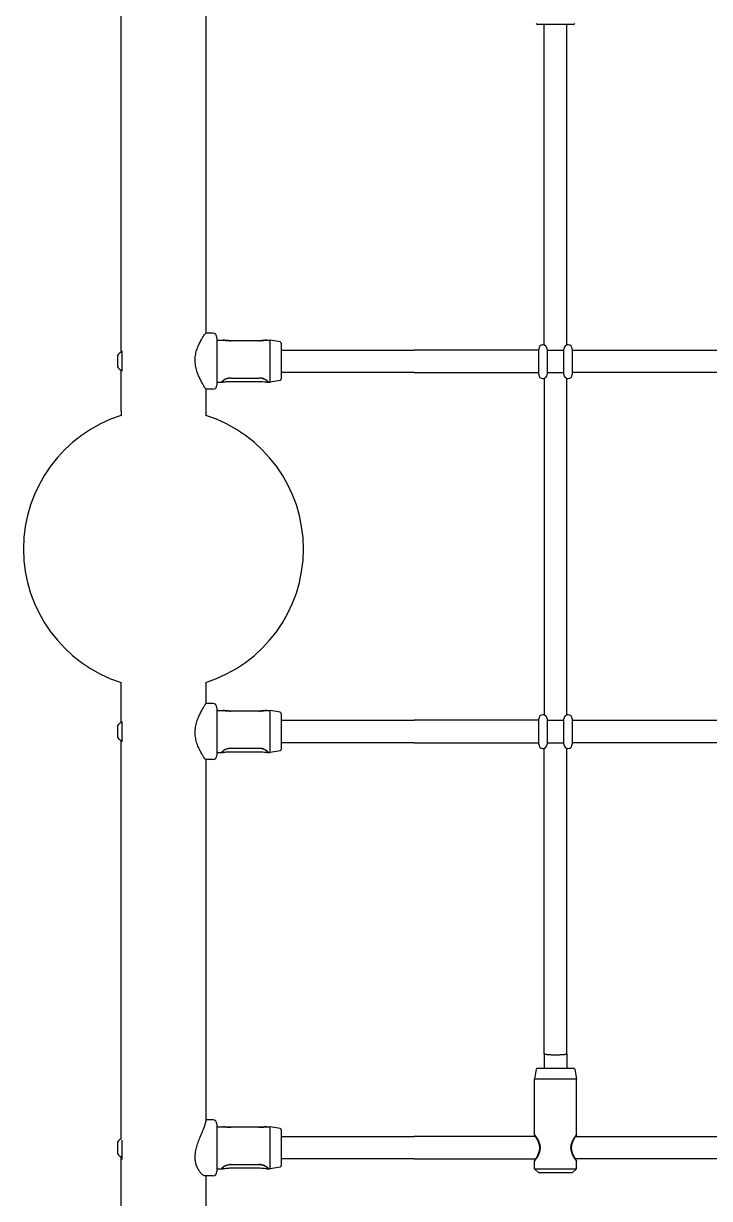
# Model space of a CAD drawing. Header units: millimetres. Extents: x -7616 to 421613, y 91067 to 341353.
# Drawn here: x 194403 to 194893, y 181305 to 182144 of the extents above; entities that cross this region are included whole.
import ezdxf

# ---------------------------------------------------------------- set-up
doc = ezdxf.new("R2010")
doc.units = ezdxf.units.MM
doc.header["$LTSCALE"] = 500
doc.header["$MEASUREMENT"] = 0
doc.linetypes.add('H0', pattern=[0.3, 0.2, -0.1])
doc.layers.add('e-plan', color=9, linetype='CONTINUOUS')

# ---------------------------------------------------------------- blocks, each defined once
blk = doc.blocks.new('A$C633402C3')
at = {"layer": 'e-plan'}
for p, q in [((121181.72, 90476.61), (121181.72, 90761.37)), ((121242.02, 90748.47), (121242.02, 90490.22)), ((121504.65, 90710.54), (121479.12, 90710.54)), ((121483.88, 90700.05), (121483.88, 90710.54)), ((121499.88, 90700.05), (121499.88, 90710.54)), ((121483.88, 90481.68), (121483.88, 90700.05)), ((121499.88, 90481.68), (121499.88, 90700.05)), ((121247.03, 90490.22), (121242.01, 90490.22)), ((121250.03, 90487.22), (121250.03, 90453.26)), ((121250.03, 90485.25), (121254.47, 90485.25)), ((121260.03, 90484.86), (121260.03, 90484.87)), ((121280.03, 90484.87), (121260.03, 90484.87)), ((121280.03, 90484.86), (121280.03, 90484.87)), ((121285.6, 90485.25), (121288.03, 90485.25)), ((121288.03, 90473.42), (121288.03, 90485.25)), ((121295.12, 90484), (121288.03, 90485.25)), ((121295.94, 90483.02), (121295.94, 90472.95)), ((121479.88, 90460.85), (121479.88, 90478.85)), ((121483.88, 90481.85), (121482.88, 90481.85)), ((121485.88, 90478.85), (121485.88, 90460.85)), ((121497.88, 90460.85), (121497.88, 90478.85)), ((121500.88, 90481.85), (121499.88, 90481.85)), ((121503.88, 90478.85), (121503.88, 90460.85)), ((121179.03, 90474.22), (121179.03, 90469.83)), ((121182.03, 90477.69), (121182.03, 90469.39)), ((121288.03, 90455.25), (121288.03, 90473.42)), ((121295.94, 90478.25), (121390.87, 90478.25)), ((121295.94, 90472.95), (121295.94, 90457.48)), ((121479.88, 90478.25), (121390.87, 90478.25)), ((121485.88, 90478.25), (121497.88, 90478.25)), ((121179.03, 90469.83), (121179.03, 90466.22)), ((121181.72, 90434.93), (121181.72, 90463.83)), ((121182.03, 90469.39), (121182.03, 90463.05)), ((121390.87, 90462.25), (121295.94, 90462.25)), ((121390.87, 90462.25), (121479.88, 90462.25)), ((121485.88, 90462.25), (121497.88, 90462.25)), ((121250.03, 90455.25), (121254.45, 90455.25)), ((121250.03, 90453.26), (121250.03, 90453.22)), ((121260.03, 90458.26), (121260.03, 90458.36)), ((121260.03, 90458.26), (121280.03, 90458.26)), ((121260.03, 90455.63), (121260.03, 90455.96)), ((121280.03, 90455.63), (121260.03, 90455.63)), ((121280.03, 90458.26), (121280.03, 90458.36)), ((121280.03, 90455.63), (121280.03, 90455.96)), ((121285.6, 90455.25), (121288.03, 90455.25)), ((121295.12, 90456.5), (121288.03, 90455.25)), ((121482.88, 90457.85), (121483.88, 90457.85)), ((121483.88, 90458.02), (121483.88, 90217.68)), ((121499.88, 90217.68), (121499.88, 90458.02)), ((121499.88, 90457.85), (121500.88, 90457.85)), ((121247.03, 90450.22), (121242.02, 90450.22)), ((121242.02, 90450.22), (121242.02, 90434.93)), ((121181.72, 90434.93), (121181.72, 90431.54)), ((121242.02, 90434.93), (121242.02, 90431.52)), ((121181.72, 90212.24), (121181.72, 90240.83)), ((121242.02, 90240.85), (121242.02, 90225.84)), ((121247.03, 90225.85), (121242.02, 90225.85)), ((121250.03, 90222.85), (121250.03, 90188.85)), ((121250.03, 90220.85), (121254.47, 90220.85)), ((121260.03, 90220.46), (121260.03, 90220.47)), ((121280.03, 90220.47), (121260.03, 90220.47)), ((121280.03, 90220.46), (121280.03, 90220.47)), ((121285.6, 90220.85), (121288.03, 90220.85)), ((121288.03, 90209.02), (121288.03, 90220.85)), ((121295.12, 90219.6), (121288.03, 90220.85)), ((121295.94, 90218.62), (121295.94, 90208.55)), ((121182.03, 90213.02), (121182.03, 90198.38)), ((121295.94, 90213.85), (121390.87, 90213.85)), ((121479.88, 90213.85), (121390.87, 90213.85)), ((121479.88, 90196.85), (121479.88, 90214.85)), ((121483.88, 90217.85), (121482.88, 90217.85)), ((121485.88, 90214.85), (121485.88, 90196.85)), ((121485.88, 90213.85), (121497.88, 90213.85)), ((121497.88, 90196.85), (121497.88, 90214.85)), ((121500.88, 90217.85), (121499.88, 90217.85)), ((121503.88, 90214.85), (121503.88, 90196.85)), ((121179.03, 90209.85), (121179.03, 90209.81)), ((121179.03, 90209.81), (121179.03, 90201.85)), ((121288.03, 90190.85), (121288.03, 90209.02)), ((121295.94, 90208.55), (121295.94, 90193.08)), ((121181.72, 89914.69), (121181.72, 90199.46)), ((121260.03, 90193.86), (121260.03, 90193.96)), ((121260.03, 90193.86), (121280.03, 90193.86)), ((121280.03, 90193.86), (121280.03, 90193.96)), ((121390.87, 90197.85), (121295.94, 90197.85)), ((121390.87, 90197.85), (121479.88, 90197.85)), ((121482.88, 90193.85), (121483.88, 90193.85)), ((121483.88, 89975.65), (121483.88, 90194.02)), ((121485.88, 90197.85), (121497.88, 90197.85)), ((121499.88, 89975.65), (121499.88, 90194.02)), ((121499.88, 90193.85), (121500.88, 90193.85)), ((121247.03, 90185.85), (121242.01, 90185.85)), ((121242.02, 90185.85), (121242.02, 89927.6)), ((121250.03, 90190.85), (121254.45, 90190.85)), ((121260.03, 90191.23), (121260.03, 90191.56)), ((121280.03, 90191.23), (121260.03, 90191.23)), ((121280.03, 90191.23), (121280.03, 90191.56)), ((121285.6, 90190.85), (121288.03, 90190.85)), ((121295.12, 90192.1), (121288.03, 90190.85)), ((121483.88, 89975.65), (121483.88, 89965.56)), ((121499.88, 89975.65), (121499.88, 89965.56)), ((121478.13, 89964.73), (121476.88, 89957.65)), ((121479.12, 89965.56), (121504.65, 89965.56)), ((121505.63, 89964.73), (121506.88, 89957.65)), ((121476.88, 89918.15), (121476.88, 89957.65)), ((121506.88, 89957.65), (121476.88, 89957.65)), ((121506.88, 89918.15), (121506.88, 89957.65)), ((121247.03, 89928.65), (121242.02, 89928.65)), ((121250.03, 89925.65), (121250.03, 89924.89)), ((121250.03, 89924.89), (121250.03, 89891.65)), ((121250.03, 89923.65), (121254.47, 89923.65)), ((121260.03, 89923.26), (121260.03, 89923.27)), ((121280.03, 89923.27), (121260.03, 89923.27)), ((121280.03, 89923.26), (121280.03, 89923.27)), ((121285.6, 89923.65), (121288.03, 89923.65)), ((121288.03, 89911.82), (121288.03, 89923.65)), ((121295.12, 89922.4), (121288.03, 89923.65)), ((121295.94, 89921.42), (121295.94, 89911.35)), ((121295.94, 89916.65), (121390.87, 89916.65)), ((121477.67, 89916.65), (121390.87, 89916.65)), ((121179.03, 89912.65), (121179.03, 89912.26)), ((121179.03, 89912.26), (121179.03, 89904.65)), ((121182.03, 89914.15), (121182.03, 89900.31)), ((121288.03, 89893.65), (121288.03, 89911.82)), ((121295.94, 89911.35), (121295.94, 89895.88)), ((121181.72, 89646.35), (121181.72, 89902.26)), ((121390.87, 89900.65), (121295.94, 89900.65)), ((121390.87, 89900.65), (121477.67, 89900.65)), ((121250.03, 89893.65), (121254.45, 89893.65)), ((121260.03, 89896.66), (121260.03, 89896.76)), ((121260.03, 89896.66), (121280.03, 89896.66)), ((121260.03, 89894.03), (121260.03, 89894.36)), ((121280.03, 89894.03), (121260.03, 89894.03)), ((121280.03, 89896.66), (121280.03, 89896.76)), ((121280.03, 89894.03), (121280.03, 89894.36)), ((121285.6, 89893.65), (121288.03, 89893.65)), ((121295.12, 89894.9), (121288.03, 89893.65)), ((121476.88, 89893.65), (121476.88, 89899.15)), ((121479.88, 89890.65), (121476.88, 89893.65)), ((121476.88, 89893.65), (121506.88, 89893.65)), ((121503.88, 89890.65), (121506.88, 89893.65)), ((121506.88, 89893.65), (121506.88, 89899.15)), ((121247.03, 89888.65), (121241.25, 89888.65)), ((121242.02, 89888.65), (121242.02, 89657.4)), ((121503.88, 89890.65), (121479.88, 89890.65))]:
    blk.add_line(p, q, dxfattribs=at)
for centre, radius, start, end in [((121479.12, 90711.54), 1, 190, 270), ((121504.65, 90711.54), 1, 270, 350), ((121247.03, 90487.22), 3, 0, 90), ((121294.94, 90483.02), 1, 0, 80), ((121482.88, 90478.85), 3, 90, 180), ((121482.88, 90478.85), 3, 0, 90), ((121500.88, 90478.85), 3, 90, 180), ((121500.88, 90478.85), 3, 0, 90), ((121183.48, 90471.93), 5, 110.60083, 152.79196), ((121183.48, 90468.5), 5, 207.20804, 249.38715), ((121247.03, 90453.22), 3, 270, 0), ((121294.94, 90457.48), 1, 280, 0), ((121482.88, 90460.85), 3, 180, 270), ((121482.88, 90460.85), 3, 270, 0), ((121500.88, 90460.85), 3, 180, 270), ((121500.88, 90460.85), 3, 270, 0), ((121211.83, 90336.18), 100, 107.52575, 252.47425), ((121211.83, 90336.18), 100, 287.56962, 72.43038), ((121247.03, 90222.85), 3, 0, 90), ((121294.94, 90218.62), 1, 0, 80), ((121183.48, 90207.56), 5, 110.61285, 152.79196), ((121482.88, 90214.85), 3, 90, 180), ((121482.88, 90214.85), 3, 0, 90), ((121500.88, 90214.85), 3, 90, 180), ((121500.88, 90214.85), 3, 0, 90), ((121183.48, 90204.14), 5, 207.20804, 249.39917), ((121482.88, 90196.85), 3, 180, 270), ((121482.88, 90196.85), 3, 270, 0), ((121500.88, 90196.85), 3, 180, 270), ((121500.88, 90196.85), 3, 270, 0), ((121247.03, 90188.85), 3, 270, 0), ((121294.94, 90193.08), 1, 280, 0), ((121479.12, 89964.56), 1, 90, 170), ((121504.65, 89964.56), 1, 10, 90), ((121247.03, 89925.65), 3, 0, 90), ((121294.94, 89921.42), 1, 0, 80), ((121183.48, 89910.36), 5, 110.61285, 152.79196), ((121183.48, 89906.94), 5, 207.20804, 250.30666), ((121247.03, 89891.65), 3, 270, 0), ((121294.94, 89895.88), 1, 280, 0)]:
    blk.add_arc(centre, radius, start, end, dxfattribs=at)
for points, knots in [([(121234.44, 90470.22), (121234.43, 90470.55), (121234.43, 90470.89), (121234.44, 90471.57), (121234.45, 90471.91), (121234.51, 90472.93), (121234.58, 90473.6), (121234.77, 90474.91), (121234.89, 90475.55), (121235.18, 90476.82), (121235.34, 90477.45), (121235.89, 90479.25), (121236.32, 90480.37), (121237, 90481.95), (121237.23, 90482.47), (121237.71, 90483.45), (121237.95, 90483.92), (121238.66, 90485.26), (121239.13, 90486.07), (121239.68, 90486.97), (121239.79, 90487.14), (121240, 90487.48), (121240.11, 90487.64), (121240.41, 90488.1), (121240.59, 90488.38), (121241.11, 90489.14), (121241.4, 90489.53), (121241.83, 90490.08), (121241.96, 90490.22), (121242.01, 90490.22), (121242.01, 90490.22), (121242.01, 90490.22)], [0.05012356, 0.05012356, 0.05012356, 0.05012356, 0.0511315, 0.0511315, 0.05213944, 0.05213944, 0.05415531, 0.05415531, 0.05617119, 0.05617119, 0.05818706, 0.05818706, 0.06221882, 0.06221882, 0.06423469, 0.06423469, 0.06625057, 0.06625057, 0.07028232, 0.07028232, 0.07129026, 0.07129026, 0.07229819, 0.07229819, 0.07431407, 0.07431407, 0.07834582, 0.07834582, 0.08237757, 0.08237757, 0.08240322, 0.08240322, 0.08240322, 0.08240322]), ([(121260.03, 90484.86), (121259.6, 90484.86), (121259.18, 90484.87), (121258.34, 90484.91), (121257.94, 90484.94), (121257.36, 90484.99), (121257.18, 90485.01), (121256.81, 90485.04), (121256.63, 90485.06), (121256.11, 90485.12), (121255.79, 90485.15), (121255.21, 90485.21), (121254.94, 90485.23), (121254.63, 90485.25), (121254.54, 90485.25), (121254.47, 90485.25)], [0, 0, 0, 0, 0.001279679, 0.001279679, 0.002559358, 0.002559358, 0.003199197, 0.003199197, 0.003839037, 0.003839037, 0.005118716, 0.005118716, 0.006398395, 0.006398395, 0.006885582, 0.006885582, 0.006885582, 0.006885582]), ([(121254.47, 90485.25), (121254.92, 90485.25), (121255.49, 90485.19), (121256.77, 90485.06), (121257.48, 90484.98), (121258.81, 90484.89), (121259.42, 90484.87), (121260.03, 90484.87)], [0, 0, 0, 0, 2.556666, 2.556666, 4.915104, 4.915104, 6.741574, 6.741574, 6.741574, 6.741574]), ([(121285.6, 90485.25), (121285.52, 90485.25), (121285.44, 90485.25), (121285.11, 90485.23), (121284.85, 90485.21), (121284.42, 90485.17), (121284.26, 90485.15), (121283.94, 90485.12), (121283.77, 90485.1), (121283.26, 90485.04), (121282.89, 90485), (121282.31, 90484.95), (121282.11, 90484.94), (121281.71, 90484.91), (121281.5, 90484.9), (121280.88, 90484.87), (121280.46, 90484.86), (121280.03, 90484.86)], [0.013581845, 0.013581845, 0.013581845, 0.013581845, 0.014076469, 0.014076469, 0.015356148, 0.015356148, 0.015995987, 0.015995987, 0.016635827, 0.016635827, 0.017915506, 0.017915506, 0.018555345, 0.018555345, 0.019195185, 0.019195185, 0.020474864, 0.020474864, 0.020474864, 0.020474864]), ([(121280.03, 90484.87), (121280.66, 90484.87), (121281.3, 90484.89), (121282.5, 90484.98), (121283.08, 90485.03), (121284.17, 90485.15), (121284.68, 90485.2), (121285.28, 90485.24), (121285.45, 90485.25), (121285.6, 90485.25)], [0, 0, 0, 0, 1.888318, 1.888318, 3.799634, 3.799634, 5.891325, 5.891325, 6.751663, 6.751663, 6.751663, 6.751663]), ([(121242.02, 90450.22), (121242.02, 90450.24), (121242.01, 90450.27), (121241.95, 90450.39), (121241.89, 90450.49), (121241.65, 90450.9), (121241.41, 90451.3), (121241.03, 90451.95), (121240.94, 90452.09), (121240.77, 90452.38), (121240.68, 90452.53), (121240.41, 90453), (121240.21, 90453.34), (121239.8, 90454.06), (121239.58, 90454.45), (121239.13, 90455.28), (121238.89, 90455.71), (121238.19, 90457.06), (121237.71, 90458.04), (121237, 90459.63), (121236.77, 90460.18), (121236.32, 90461.31), (121236.11, 90461.88), (121235.51, 90463.66), (121235.17, 90464.89), (121234.84, 90466.53), (121234.78, 90466.86), (121234.68, 90467.53), (121234.63, 90467.86), (121234.51, 90468.87), (121234.46, 90469.54), (121234.44, 90470.22)], [0.14741606, 0.14741606, 0.14741606, 0.14741606, 0.14894872, 0.14894872, 0.15096737, 0.15096737, 0.15500468, 0.15500468, 0.15601401, 0.15601401, 0.15702333, 0.15702333, 0.15904199, 0.15904199, 0.16106064, 0.16106064, 0.1630793, 0.1630793, 0.16711661, 0.16711661, 0.16913526, 0.16913526, 0.17115392, 0.17115392, 0.17519123, 0.17519123, 0.17620055, 0.17620055, 0.17720988, 0.17720988, 0.17922854, 0.17922854, 0.17922854, 0.17922854]), ([(121503.88, 90478.25), (121506.84, 90478.25), (121509.8, 90478.25), (121521.19, 90478.25), (121529.63, 90478.25), (121546.48, 90478.25), (121554.88, 90478.25), (121571.63, 90478.25), (121579.98, 90478.25), (121596.63, 90478.25), (121604.93, 90478.25), (121621.5, 90478.25), (121629.78, 90478.25), (121646.32, 90478.25), (121654.59, 90478.25), (121671.16, 90478.25), (121679.46, 90478.25), (121691.79, 90478.25), (121695.84, 90478.25), (121699.88, 90478.25)], [1.058838, 1.058838, 1.058838, 1.058838, 10.00019, 10.00019, 35.449557, 35.449557, 60.710587, 60.710587, 85.7582, 85.7582, 110.660652, 110.660652, 135.485348, 135.485348, 160.341589, 160.341589, 185.348932, 185.348932, 197.571229, 197.571229, 197.571229, 197.571229]), ([(121699.88, 90462.25), (121696.93, 90462.25), (121693.97, 90462.25), (121682.58, 90462.25), (121674.15, 90462.25), (121657.3, 90462.25), (121648.89, 90462.25), (121632.13, 90462.25), (121623.77, 90462.25), (121607.15, 90462.25), (121598.88, 90462.25), (121582.35, 90462.25), (121574.1, 90462.25), (121557.55, 90462.25), (121549.24, 90462.25), (121532.6, 90462.25), (121524.27, 90462.25), (121511.92, 90462.25), (121507.9, 90462.25), (121503.88, 90462.25)], [1.058838, 1.058838, 1.058838, 1.058838, 10.000191, 10.000191, 35.429114, 35.429114, 60.714515, 60.714515, 85.775709, 85.775709, 110.591019, 110.591019, 135.353762, 135.353762, 160.310603, 160.310603, 185.42574, 185.42574, 197.570526, 197.570526, 197.570526, 197.570526]), ([(121254.47, 90455.25), (121254.34, 90455.25), (121254.23, 90455.25), (121253.97, 90455.29), (121253.84, 90455.32), (121253.68, 90455.43), (121253.64, 90455.5), (121253.64, 90455.68), (121253.68, 90455.79), (121253.81, 90455.97), (121253.86, 90456.04), (121253.98, 90456.17), (121254.05, 90456.24), (121254.29, 90456.46), (121254.49, 90456.61), (121254.95, 90456.93), (121255.21, 90457.09), (121255.65, 90457.31), (121255.8, 90457.39), (121256.12, 90457.54), (121256.29, 90457.61), (121256.81, 90457.81), (121257.17, 90457.93), (121257.75, 90458.09), (121257.95, 90458.13), (121258.36, 90458.21), (121258.56, 90458.25), (121259.18, 90458.33), (121259.6, 90458.36), (121260.03, 90458.36)], [0.00688572, 0.00688572, 0.00688572, 0.00688572, 0.00767807, 0.00767807, 0.00895775, 0.00895775, 0.01023743, 0.01023743, 0.01151711, 0.01151711, 0.01215695, 0.01215695, 0.01279679, 0.01279679, 0.01407647, 0.01407647, 0.01535615, 0.01535615, 0.01599599, 0.01599599, 0.01663583, 0.01663583, 0.01791551, 0.01791551, 0.01855535, 0.01855535, 0.01919518, 0.01919518, 0.02047486, 0.02047486, 0.02047486, 0.02047486]), ([(121260.03, 90458.26), (121259.43, 90458.26), (121258.83, 90458.2), (121257.68, 90457.98), (121257.13, 90457.81), (121256.11, 90457.43), (121255.64, 90457.19), (121254.86, 90456.73), (121254.54, 90456.49), (121254.27, 90456.23), (121254.22, 90456.16), (121254.15, 90456.06), (121254.13, 90456.03), (121254.13, 90456.03)], [0, 0, 0, 0, 1.80048, 1.80048, 3.617525, 3.617525, 5.571324, 5.571324, 7.571887, 7.571887, 8.360491, 8.360491, 9.102092, 9.102092, 9.102092, 9.102092]), ([(121260.03, 90455.63), (121259.4, 90455.63), (121258.77, 90455.61), (121257.57, 90455.52), (121256.99, 90455.47), (121255.9, 90455.35), (121255.39, 90455.3), (121254.78, 90455.26), (121254.62, 90455.25), (121254.47, 90455.25)], [0, 0, 0, 0, 1.887719, 1.887719, 3.799353, 3.799353, 5.891429, 5.891429, 6.751939, 6.751939, 6.751939, 6.751939]), ([(121280.03, 90458.36), (121280.46, 90458.36), (121280.89, 90458.33), (121281.72, 90458.22), (121282.13, 90458.14), (121282.7, 90457.98), (121282.89, 90457.93), (121283.26, 90457.81), (121283.44, 90457.74), (121283.96, 90457.54), (121284.27, 90457.39), (121284.86, 90457.08), (121285.12, 90456.92), (121285.58, 90456.61), (121285.78, 90456.46), (121286.1, 90456.16), (121286.22, 90456.03), (121286.38, 90455.78), (121286.43, 90455.68), (121286.42, 90455.5), (121286.38, 90455.43), (121286.26, 90455.35), (121286.21, 90455.32), (121286.08, 90455.29), (121286.01, 90455.28), (121285.84, 90455.25), (121285.73, 90455.25), (121285.6, 90455.25)], [0, 0, 0, 0, 0.00127968, 0.00127968, 0.00255936, 0.00255936, 0.0031992, 0.0031992, 0.00383904, 0.00383904, 0.00511872, 0.00511872, 0.00639839, 0.00639839, 0.00767807, 0.00767807, 0.00895775, 0.00895775, 0.01023743, 0.01023743, 0.01151711, 0.01151711, 0.01215695, 0.01215695, 0.01279679, 0.01279679, 0.0135819, 0.0135819, 0.0135819, 0.0135819]), ([(121285.93, 90456.03), (121285.93, 90456.03), (121285.91, 90456.07), (121285.82, 90456.2), (121285.73, 90456.29), (121285.45, 90456.54), (121285.22, 90456.71), (121284.61, 90457.09), (121284.2, 90457.31), (121283.24, 90457.71), (121282.65, 90457.91), (121281.4, 90458.18), (121280.71, 90458.26), (121280.03, 90458.26)], [0.078736, 0.078736, 0.078736, 0.078736, 0.936342, 0.936342, 1.944725, 1.944725, 3.391594, 3.391594, 5.169039, 5.169039, 7.156812, 7.156812, 9.187997, 9.187997, 9.187997, 9.187997]), ([(121285.6, 90455.25), (121285.15, 90455.25), (121284.57, 90455.31), (121283.29, 90455.44), (121282.58, 90455.52), (121281.26, 90455.61), (121280.64, 90455.63), (121280.03, 90455.63)], [0, 0, 0, 0, 2.559521, 2.559521, 4.916677, 4.916677, 6.741247, 6.741247, 6.741247, 6.741247]), ([(121242.01, 90185.85), (121241.99, 90185.85), (121241.94, 90185.88), (121241.85, 90185.99), (121241.81, 90186.03), (121241.72, 90186.13), (121241.67, 90186.19), (121241.41, 90186.53), (121241.12, 90186.92), (121240.41, 90187.95), (121240, 90188.57), (121239.35, 90189.65), (121239.12, 90190.03), (121238.65, 90190.85), (121238.41, 90191.28), (121237.7, 90192.62), (121237.22, 90193.6), (121236.54, 90195.19), (121236.31, 90195.74), (121235.89, 90196.88), (121235.7, 90197.46), (121235.34, 90198.66), (121235.17, 90199.27), (121234.89, 90200.54), (121234.76, 90201.19), (121234.48, 90203.17), (121234.4, 90204.51), (121234.46, 90206.56), (121234.52, 90207.24), (121234.67, 90208.58), (121234.78, 90209.24), (121234.98, 90210.21), (121235.05, 90210.54), (121235.2, 90211.18), (121235.28, 90211.5), (121235.54, 90212.44), (121235.73, 90213.05), (121236.33, 90214.83), (121236.78, 90215.95), (121237.73, 90218.08), (121238.21, 90219.05), (121238.92, 90220.4), (121239.15, 90220.83), (121239.6, 90221.65), (121239.82, 90222.04), (121240.44, 90223.12), (121240.8, 90223.74), (121241.26, 90224.51), (121241.4, 90224.74), (121241.58, 90225.04), (121241.63, 90225.13), (121241.73, 90225.3), (121241.78, 90225.38), (121241.95, 90225.68), (121242.02, 90225.81), (121242.02, 90225.84)], [0.04698782, 0.04698782, 0.04698782, 0.04698782, 0.04901006, 0.04901006, 0.05002118, 0.05002118, 0.0510323, 0.0510323, 0.05507678, 0.05507678, 0.05912126, 0.05912126, 0.0611435, 0.0611435, 0.06316573, 0.06316573, 0.06721021, 0.06721021, 0.06923245, 0.06923245, 0.07125469, 0.07125469, 0.07327693, 0.07327693, 0.07529917, 0.07529917, 0.07934365, 0.07934365, 0.08136589, 0.08136589, 0.08338813, 0.08338813, 0.08439925, 0.08439925, 0.08541037, 0.08541037, 0.08743261, 0.08743261, 0.09147708, 0.09147708, 0.09552156, 0.09552156, 0.0975438, 0.0975438, 0.09956604, 0.09956604, 0.10361052, 0.10361052, 0.10563276, 0.10563276, 0.10664388, 0.10664388, 0.107655, 0.107655, 0.11120205, 0.11120205, 0.11120205, 0.11120205]), ([(121260.03, 90220.46), (121259.6, 90220.46), (121259.18, 90220.47), (121258.34, 90220.51), (121257.94, 90220.54), (121257.36, 90220.59), (121257.18, 90220.61), (121256.81, 90220.64), (121256.63, 90220.66), (121256.11, 90220.72), (121255.79, 90220.75), (121255.21, 90220.81), (121254.94, 90220.83), (121254.63, 90220.85), (121254.54, 90220.85), (121254.47, 90220.85)], [0, 0, 0, 0, 0.001279679, 0.001279679, 0.002559358, 0.002559358, 0.003199197, 0.003199197, 0.003839037, 0.003839037, 0.005118716, 0.005118716, 0.006398395, 0.006398395, 0.006885582, 0.006885582, 0.006885582, 0.006885582]), ([(121254.47, 90220.85), (121254.92, 90220.85), (121255.49, 90220.79), (121256.77, 90220.66), (121257.48, 90220.58), (121258.81, 90220.49), (121259.42, 90220.47), (121260.03, 90220.47)], [0, 0, 0, 0, 2.556666, 2.556666, 4.915104, 4.915104, 6.741574, 6.741574, 6.741574, 6.741574]), ([(121285.6, 90220.85), (121285.52, 90220.85), (121285.44, 90220.85), (121285.11, 90220.83), (121284.85, 90220.81), (121284.42, 90220.77), (121284.26, 90220.75), (121283.94, 90220.72), (121283.77, 90220.7), (121283.26, 90220.64), (121282.89, 90220.6), (121282.31, 90220.55), (121282.11, 90220.54), (121281.71, 90220.51), (121281.5, 90220.5), (121280.88, 90220.47), (121280.46, 90220.46), (121280.03, 90220.46)], [0.013581845, 0.013581845, 0.013581845, 0.013581845, 0.014076469, 0.014076469, 0.015356148, 0.015356148, 0.015995987, 0.015995987, 0.016635827, 0.016635827, 0.017915506, 0.017915506, 0.018555345, 0.018555345, 0.019195185, 0.019195185, 0.020474864, 0.020474864, 0.020474864, 0.020474864]), ([(121280.03, 90220.47), (121280.66, 90220.47), (121281.3, 90220.49), (121282.5, 90220.58), (121283.08, 90220.63), (121284.17, 90220.75), (121284.68, 90220.8), (121285.28, 90220.84), (121285.45, 90220.85), (121285.6, 90220.85)], [0, 0, 0, 0, 1.888318, 1.888318, 3.799634, 3.799634, 5.891325, 5.891325, 6.751663, 6.751663, 6.751663, 6.751663]), ([(121503.88, 90213.85), (121506.84, 90213.85), (121509.8, 90213.85), (121521.19, 90213.85), (121529.63, 90213.85), (121546.48, 90213.85), (121554.88, 90213.85), (121571.63, 90213.85), (121579.98, 90213.85), (121596.63, 90213.85), (121604.93, 90213.85), (121621.5, 90213.85), (121629.78, 90213.85), (121646.32, 90213.85), (121654.59, 90213.85), (121671.16, 90213.85), (121679.46, 90213.85), (121691.79, 90213.85), (121695.84, 90213.85), (121699.88, 90213.85)], [1.058838, 1.058838, 1.058838, 1.058838, 10.00019, 10.00019, 35.449557, 35.449557, 60.710587, 60.710587, 85.7582, 85.7582, 110.660652, 110.660652, 135.485348, 135.485348, 160.341589, 160.341589, 185.348932, 185.348932, 197.571229, 197.571229, 197.571229, 197.571229]), ([(121254.47, 90190.85), (121254.34, 90190.85), (121254.23, 90190.85), (121253.97, 90190.89), (121253.84, 90190.92), (121253.68, 90191.03), (121253.64, 90191.1), (121253.64, 90191.28), (121253.68, 90191.39), (121253.81, 90191.57), (121253.86, 90191.64), (121253.98, 90191.77), (121254.05, 90191.84), (121254.29, 90192.06), (121254.49, 90192.21), (121254.95, 90192.53), (121255.21, 90192.69), (121255.65, 90192.91), (121255.8, 90192.99), (121256.12, 90193.14), (121256.29, 90193.21), (121256.81, 90193.41), (121257.17, 90193.53), (121257.75, 90193.69), (121257.95, 90193.73), (121258.36, 90193.81), (121258.56, 90193.85), (121259.18, 90193.93), (121259.6, 90193.96), (121260.03, 90193.96)], [0.00688572, 0.00688572, 0.00688572, 0.00688572, 0.00767807, 0.00767807, 0.00895775, 0.00895775, 0.01023743, 0.01023743, 0.01151711, 0.01151711, 0.01215695, 0.01215695, 0.01279679, 0.01279679, 0.01407647, 0.01407647, 0.01535615, 0.01535615, 0.01599599, 0.01599599, 0.01663583, 0.01663583, 0.01791551, 0.01791551, 0.01855535, 0.01855535, 0.01919518, 0.01919518, 0.02047486, 0.02047486, 0.02047486, 0.02047486]), ([(121260.03, 90193.86), (121259.43, 90193.86), (121258.83, 90193.8), (121257.68, 90193.58), (121257.13, 90193.41), (121256.11, 90193.03), (121255.64, 90192.79), (121254.86, 90192.33), (121254.54, 90192.09), (121254.27, 90191.83), (121254.22, 90191.76), (121254.15, 90191.66), (121254.13, 90191.63), (121254.13, 90191.63)], [0, 0, 0, 0, 1.80048, 1.80048, 3.617525, 3.617525, 5.571324, 5.571324, 7.571887, 7.571887, 8.360491, 8.360491, 9.102092, 9.102092, 9.102092, 9.102092]), ([(121280.03, 90193.96), (121280.46, 90193.96), (121280.89, 90193.93), (121281.72, 90193.82), (121282.13, 90193.74), (121282.7, 90193.58), (121282.89, 90193.53), (121283.26, 90193.41), (121283.44, 90193.34), (121283.96, 90193.14), (121284.27, 90192.99), (121284.86, 90192.68), (121285.12, 90192.52), (121285.58, 90192.21), (121285.78, 90192.06), (121286.1, 90191.76), (121286.22, 90191.63), (121286.38, 90191.38), (121286.43, 90191.28), (121286.42, 90191.1), (121286.38, 90191.03), (121286.26, 90190.95), (121286.21, 90190.92), (121286.08, 90190.89), (121286.01, 90190.88), (121285.84, 90190.85), (121285.73, 90190.85), (121285.6, 90190.85)], [0, 0, 0, 0, 0.00127968, 0.00127968, 0.00255936, 0.00255936, 0.0031992, 0.0031992, 0.00383904, 0.00383904, 0.00511872, 0.00511872, 0.00639839, 0.00639839, 0.00767807, 0.00767807, 0.00895775, 0.00895775, 0.01023743, 0.01023743, 0.01151711, 0.01151711, 0.01215695, 0.01215695, 0.01279679, 0.01279679, 0.0135819, 0.0135819, 0.0135819, 0.0135819]), ([(121285.93, 90191.63), (121285.93, 90191.63), (121285.91, 90191.67), (121285.82, 90191.8), (121285.73, 90191.89), (121285.45, 90192.14), (121285.22, 90192.31), (121284.61, 90192.69), (121284.2, 90192.91), (121283.24, 90193.31), (121282.65, 90193.51), (121281.4, 90193.78), (121280.71, 90193.86), (121280.03, 90193.86)], [0.078736, 0.078736, 0.078736, 0.078736, 0.936343, 0.936343, 1.944726, 1.944726, 3.391595, 3.391595, 5.16904, 5.16904, 7.156813, 7.156813, 9.187997, 9.187997, 9.187997, 9.187997]), ([(121699.88, 90197.85), (121696.93, 90197.85), (121693.97, 90197.85), (121682.58, 90197.85), (121674.15, 90197.85), (121657.3, 90197.85), (121648.89, 90197.85), (121632.13, 90197.85), (121623.77, 90197.85), (121607.15, 90197.85), (121598.88, 90197.85), (121582.35, 90197.85), (121574.1, 90197.85), (121557.55, 90197.85), (121549.24, 90197.85), (121532.6, 90197.85), (121524.27, 90197.85), (121511.92, 90197.85), (121507.9, 90197.85), (121503.88, 90197.85)], [1.058838, 1.058838, 1.058838, 1.058838, 10.000191, 10.000191, 35.429114, 35.429114, 60.714515, 60.714515, 85.775709, 85.775709, 110.591019, 110.591019, 135.353762, 135.353762, 160.310603, 160.310603, 185.42574, 185.42574, 197.570526, 197.570526, 197.570526, 197.570526]), ([(121260.03, 90191.23), (121259.4, 90191.23), (121258.77, 90191.21), (121257.57, 90191.12), (121256.99, 90191.07), (121255.9, 90190.95), (121255.39, 90190.9), (121254.78, 90190.86), (121254.62, 90190.85), (121254.47, 90190.85)], [0, 0, 0, 0, 1.887719, 1.887719, 3.799353, 3.799353, 5.891429, 5.891429, 6.751939, 6.751939, 6.751939, 6.751939]), ([(121285.6, 90190.85), (121285.15, 90190.85), (121284.57, 90190.91), (121283.29, 90191.04), (121282.58, 90191.12), (121281.26, 90191.21), (121280.64, 90191.23), (121280.03, 90191.23)], [0, 0, 0, 0, 2.559522, 2.559522, 4.916678, 4.916678, 6.741247, 6.741247, 6.741247, 6.741247]), ([(121241.25, 89888.65), (121241.18, 89888.65), (121241.11, 89888.66), (121240.95, 89888.69), (121240.86, 89888.72), (121240.6, 89888.81), (121240.41, 89888.91), (121240.01, 89889.16), (121239.8, 89889.32), (121239.36, 89889.69), (121239.13, 89889.9), (121238.43, 89890.63), (121237.95, 89891.22), (121237.24, 89892.26), (121237, 89892.63), (121236.55, 89893.43), (121236.33, 89893.86), (121235.7, 89895.2), (121235.33, 89896.19), (121234.97, 89897.56), (121234.9, 89897.84), (121234.78, 89898.41), (121234.72, 89898.7), (121234.58, 89899.58), (121234.51, 89900.18), (121234.45, 89901.12), (121234.44, 89901.43), (121234.43, 89902.07), (121234.43, 89902.39), (121234.46, 89903.37), (121234.51, 89904.03), (121234.67, 89905.34), (121234.77, 89906), (121235.03, 89907.33), (121235.18, 89908), (121235.7, 89909.97), (121236.1, 89911.24), (121236.77, 89913.13), (121237.01, 89913.75), (121237.48, 89914.97), (121237.71, 89915.57), (121238.43, 89917.33), (121238.9, 89918.45), (121239.81, 89920.61), (121240.23, 89921.62), (121240.77, 89923.01), (121240.94, 89923.45), (121241.17, 89924.09), (121241.25, 89924.3), (121241.39, 89924.71), (121241.45, 89924.91), (121241.75, 89925.86), (121241.91, 89926.51), (121242.01, 89927.24), (121242.02, 89927.43), (121242.02, 89927.6)], [0.02467936, 0.02467936, 0.02467936, 0.02467936, 0.02568886, 0.02568886, 0.02669836, 0.02669836, 0.02871736, 0.02871736, 0.03073636, 0.03073636, 0.03275537, 0.03275537, 0.03679337, 0.03679337, 0.03881237, 0.03881237, 0.04083137, 0.04083137, 0.04486937, 0.04486937, 0.04587888, 0.04587888, 0.04688838, 0.04688838, 0.04890738, 0.04890738, 0.04991688, 0.04991688, 0.05092638, 0.05092638, 0.05294538, 0.05294538, 0.05496438, 0.05496438, 0.05698338, 0.05698338, 0.06102139, 0.06102139, 0.06304039, 0.06304039, 0.06505939, 0.06505939, 0.06909739, 0.06909739, 0.0731354, 0.0731354, 0.0751544, 0.0751544, 0.0761639, 0.0761639, 0.0771734, 0.0771734, 0.0812114, 0.0812114, 0.08279207, 0.08279207, 0.08279207, 0.08279207]), ([(121260.03, 89923.26), (121259.6, 89923.26), (121259.18, 89923.27), (121258.34, 89923.31), (121257.94, 89923.34), (121257.36, 89923.39), (121257.18, 89923.41), (121256.81, 89923.44), (121256.63, 89923.46), (121256.11, 89923.52), (121255.79, 89923.55), (121255.21, 89923.61), (121254.94, 89923.63), (121254.63, 89923.65), (121254.54, 89923.65), (121254.47, 89923.65)], [0, 0, 0, 0, 0.001279679, 0.001279679, 0.002559358, 0.002559358, 0.003199197, 0.003199197, 0.003839037, 0.003839037, 0.005118716, 0.005118716, 0.006398395, 0.006398395, 0.006885582, 0.006885582, 0.006885582, 0.006885582]), ([(121254.47, 89923.65), (121254.92, 89923.65), (121255.49, 89923.59), (121256.77, 89923.46), (121257.48, 89923.38), (121258.81, 89923.29), (121259.42, 89923.27), (121260.03, 89923.27)], [0, 0, 0, 0, 2.556666, 2.556666, 4.915104, 4.915104, 6.741574, 6.741574, 6.741574, 6.741574]), ([(121285.6, 89923.65), (121285.52, 89923.65), (121285.44, 89923.65), (121285.11, 89923.63), (121284.85, 89923.61), (121284.42, 89923.57), (121284.26, 89923.55), (121283.94, 89923.52), (121283.77, 89923.5), (121283.26, 89923.44), (121282.89, 89923.4), (121282.31, 89923.35), (121282.11, 89923.34), (121281.71, 89923.31), (121281.5, 89923.3), (121280.88, 89923.27), (121280.46, 89923.26), (121280.03, 89923.26)], [0.013581845, 0.013581845, 0.013581845, 0.013581845, 0.014076469, 0.014076469, 0.015356148, 0.015356148, 0.015995987, 0.015995987, 0.016635827, 0.016635827, 0.017915506, 0.017915506, 0.018555345, 0.018555345, 0.019195185, 0.019195185, 0.020474864, 0.020474864, 0.020474864, 0.020474864]), ([(121280.03, 89923.27), (121280.66, 89923.27), (121281.3, 89923.29), (121282.5, 89923.38), (121283.08, 89923.43), (121284.17, 89923.55), (121284.68, 89923.6), (121285.28, 89923.64), (121285.45, 89923.65), (121285.6, 89923.65)], [0, 0, 0, 0, 1.888318, 1.888318, 3.799634, 3.799634, 5.891325, 5.891325, 6.751663, 6.751663, 6.751663, 6.751663]), ([(121476.88, 89918.15), (121476.88, 89918.15), (121476.93, 89918.09), (121477.05, 89917.92), (121477.1, 89917.85), (121477.22, 89917.69), (121477.28, 89917.59), (121477.51, 89917.26), (121477.69, 89917), (121478, 89916.53), (121478.11, 89916.36), (121478.34, 89916.01), (121478.45, 89915.82), (121478.69, 89915.43), (121478.81, 89915.23), (121479.05, 89914.79), (121479.17, 89914.57), (121479.54, 89913.87), (121479.77, 89913.37), (121480.1, 89912.57), (121480.2, 89912.29), (121480.39, 89911.72), (121480.48, 89911.42), (121480.7, 89910.51), (121480.81, 89909.89), (121480.89, 89908.59), (121480.86, 89907.94), (121480.73, 89906.99), (121480.67, 89906.68), (121480.53, 89906.07), (121480.44, 89905.77), (121480.17, 89904.9), (121479.95, 89904.35), (121479.49, 89903.33), (121479.24, 89902.86), (121478.76, 89901.98), (121478.51, 89901.58), (121478.06, 89900.86), (121477.85, 89900.54), (121477.48, 89899.99), (121477.32, 89899.76), (121477.07, 89899.4), (121476.98, 89899.28), (121476.93, 89899.21)], [0.03225664, 0.03225664, 0.03225664, 0.03225664, 0.03419853, 0.03419853, 0.03516947, 0.03516947, 0.03614041, 0.03614041, 0.0380823, 0.0380823, 0.03905324, 0.03905324, 0.04002418, 0.04002418, 0.04099513, 0.04099513, 0.04196607, 0.04196607, 0.04390795, 0.04390795, 0.0448789, 0.0448789, 0.04584984, 0.04584984, 0.04779172, 0.04779172, 0.04973361, 0.04973361, 0.05070455, 0.05070455, 0.0516755, 0.0516755, 0.05361738, 0.05361738, 0.05555927, 0.05555927, 0.05750115, 0.05750115, 0.05944304, 0.05944304, 0.06138492, 0.06138492, 0.06332681, 0.06332681, 0.06332681, 0.06332681]), ([(121477.1, 89899.77), (121477.16, 89899.87), (121477.3, 89900.07), (121477.7, 89900.69), (121477.96, 89901.1), (121478.56, 89902.11), (121478.91, 89902.73), (121479.6, 89904.16), (121479.94, 89904.98), (121480.32, 89906.3), (121480.41, 89906.73), (121480.54, 89907.56), (121480.58, 89907.95), (121480.61, 89908.67), (121480.6, 89909.01), (121480.52, 89910), (121480.41, 89910.64), (121480.07, 89911.91), (121479.84, 89912.54), (121479.28, 89913.83), (121478.95, 89914.48), (121478.29, 89915.67), (121477.96, 89916.21), (121477.43, 89917.03), (121477.24, 89917.32), (121477.11, 89917.51), (121477.09, 89917.54), (121477.07, 89917.57), (121477.06, 89917.58), (121477.06, 89917.58), (121477.06, 89917.59), (121477.06, 89917.59), (121477.06, 89917.59), (121477.06, 89917.59), (121477.06, 89917.59), (121477.06, 89917.59), (121477.06, 89917.59), (121477.06, 89917.59), (121477.06, 89917.59), (121477.06, 89917.59), (121477.06, 89917.59), (121477.06, 89917.59), (121477.06, 89917.59), (121477.06, 89917.59), (121477.06, 89917.59), (121477.05, 89917.6), (121477.03, 89917.62), (121477, 89917.68), (121476.98, 89917.72), (121476.92, 89917.86), (121476.89, 89917.97), (121476.88, 89918.1), (121476.88, 89918.13), (121476.88, 89918.15)], [0, 0, 0, 0, 2.559507, 2.559507, 5.190638, 5.190638, 8.005174, 8.005174, 10.974771, 10.974771, 12.351582, 12.351582, 13.521515, 13.521515, 14.530581, 14.530581, 16.495584, 16.495584, 18.680146, 18.680146, 21.374263, 21.374263, 24.331535, 24.331535, 27.223541, 27.223541, 28.034242, 28.034242, 28.414835, 28.414835, 28.592228, 28.592228, 28.725269, 28.725269, 28.737741, 28.737741, 28.741695, 28.741695, 28.743672, 28.743672, 28.74466, 28.74466, 28.745653, 28.745653, 28.745901, 28.745901, 28.809677, 28.809677, 28.936448, 28.936448, 29.266718, 29.266718, 29.34002, 29.34002, 29.34002, 29.34002]), ([(121477.67, 89916.65), (121477.45, 89917), (121477.27, 89917.27), (121477.14, 89917.47), (121477.12, 89917.5), (121477.1, 89917.53)], [26.435571, 26.435571, 26.435571, 26.435571, 28.995258, 28.995258, 29.680972, 29.680972, 29.680972, 29.680972]), ([(121506.88, 89899.15), (121506.88, 89899.15), (121506.84, 89899.21), (121506.68, 89899.44), (121506.56, 89899.6), (121506.33, 89899.93), (121506.24, 89900.05), (121506.06, 89900.32), (121505.96, 89900.47), (121505.66, 89900.93), (121505.43, 89901.28), (121504.96, 89902.07), (121504.71, 89902.5), (121504.35, 89903.2), (121504.23, 89903.44), (121504, 89903.95), (121503.88, 89904.21), (121503.56, 89905.02), (121503.36, 89905.59), (121503.14, 89906.49), (121503.07, 89906.8), (121502.97, 89907.43), (121502.94, 89907.75), (121502.9, 89908.39), (121502.9, 89908.71), (121502.92, 89909.36), (121502.95, 89909.69), (121503.04, 89910.32), (121503.1, 89910.63), (121503.24, 89911.23), (121503.32, 89911.54), (121503.6, 89912.41), (121503.81, 89912.95), (121504.27, 89913.96), (121504.52, 89914.44), (121505.01, 89915.32), (121505.25, 89915.71), (121505.59, 89916.26), (121505.7, 89916.43), (121505.91, 89916.75), (121506, 89916.89), (121506.28, 89917.3), (121506.44, 89917.53), (121506.63, 89917.8), (121506.69, 89917.88), (121506.78, 89918), (121506.81, 89918.05), (121506.84, 89918.09)], [0, 0, 0, 0, 0.00194209, 0.00194209, 0.00388417, 0.00388417, 0.00485522, 0.00485522, 0.00582626, 0.00582626, 0.00776834, 0.00776834, 0.00971043, 0.00971043, 0.01068147, 0.01068147, 0.01165252, 0.01165252, 0.0135946, 0.0135946, 0.01456565, 0.01456565, 0.01553669, 0.01553669, 0.01650773, 0.01650773, 0.01747877, 0.01747877, 0.01844982, 0.01844982, 0.01942086, 0.01942086, 0.02136295, 0.02136295, 0.02330503, 0.02330503, 0.02524712, 0.02524712, 0.02621816, 0.02621816, 0.0271892, 0.0271892, 0.02913129, 0.02913129, 0.03010233, 0.03010233, 0.03107338, 0.03107338, 0.03107338, 0.03107338]), ([(121506.67, 89917.53), (121506.6, 89917.43), (121506.45, 89917.21), (121506.04, 89916.57), (121505.77, 89916.15), (121505.17, 89915.12), (121504.82, 89914.5), (121504.13, 89913.06), (121503.79, 89912.23), (121503.43, 89910.91), (121503.33, 89910.47), (121503.21, 89909.65), (121503.18, 89909.27), (121503.16, 89908.55), (121503.17, 89908.21), (121503.25, 89907.23), (121503.37, 89906.59), (121503.72, 89905.32), (121503.96, 89904.68), (121504.52, 89903.39), (121504.86, 89902.74), (121505.52, 89901.56), (121505.85, 89901.03), (121506.36, 89900.24), (121506.55, 89899.95), (121506.67, 89899.78), (121506.68, 89899.75), (121506.7, 89899.73), (121506.7, 89899.72), (121506.71, 89899.71), (121506.71, 89899.71), (121506.71, 89899.71), (121506.71, 89899.71), (121506.71, 89899.71)], [0, 0, 0, 0, 2.627412, 2.627412, 5.262665, 5.262665, 8.084541, 8.084541, 11.055709, 11.055709, 12.425112, 12.425112, 13.578536, 13.578536, 14.58092, 14.58092, 16.548119, 16.548119, 18.753612, 18.753612, 21.46115, 21.46115, 24.422078, 24.422078, 27.306666, 27.306666, 28.061304, 28.061304, 28.415202, 28.415202, 28.579694, 28.579694, 28.646407, 28.646407, 28.646407, 28.646407]), ([(121506.88, 89918.15), (121506.88, 89918.04), (121506.87, 89917.93), (121506.81, 89917.78), (121506.79, 89917.73), (121506.75, 89917.66), (121506.74, 89917.64), (121506.72, 89917.61), (121506.72, 89917.6), (121506.72, 89917.6), (121506.71, 89917.59), (121506.71, 89917.59), (121506.71, 89917.59), (121506.71, 89917.59), (121506.71, 89917.59), (121506.71, 89917.59), (121506.71, 89917.59), (121506.71, 89917.59), (121506.71, 89917.59), (121506.71, 89917.59), (121506.71, 89917.59), (121506.71, 89917.59), (121506.71, 89917.59), (121506.71, 89917.59), (121506.71, 89917.59), (121506.71, 89917.59), (121506.71, 89917.59), (121506.71, 89917.59), (121506.71, 89917.59), (121506.71, 89917.59), (121506.71, 89917.58), (121506.7, 89917.57), (121506.68, 89917.54), (121506.58, 89917.39), (121506.43, 89917.17), (121506.18, 89916.78), (121506.14, 89916.72), (121506.09, 89916.65)], [0, 0, 0, 0, 0.323073, 0.323073, 0.484084, 0.484084, 0.565407, 0.565407, 0.580643, 0.580643, 0.592071, 0.592071, 0.593143, 0.593143, 0.593642, 0.593642, 0.593892, 0.593892, 0.594145, 0.594145, 0.594397, 0.594397, 0.59542, 0.59542, 0.6114, 0.6114, 0.642827, 0.642827, 0.73711, 0.73711, 1.019998, 1.019998, 1.869661, 1.869661, 4.444425, 4.444425, 4.944637, 4.944637, 4.944637, 4.944637]), ([(121506.09, 89916.65), (121508.31, 89916.65), (121510.54, 89916.65), (121521.19, 89916.65), (121529.63, 89916.65), (121546.48, 89916.65), (121554.88, 89916.65), (121571.63, 89916.65), (121579.98, 89916.65), (121596.63, 89916.65), (121604.93, 89916.65), (121621.5, 89916.65), (121629.78, 89916.65), (121646.32, 89916.65), (121654.59, 89916.65), (121671.16, 89916.65), (121679.46, 89916.65), (121691.06, 89916.65), (121694.37, 89916.65), (121697.67, 89916.65)], [3.284646, 3.284646, 3.284646, 3.284646, 10.00019, 10.00019, 35.449557, 35.449557, 60.710587, 60.710587, 85.7582, 85.7582, 110.660652, 110.660652, 135.485348, 135.485348, 160.341589, 160.341589, 185.348932, 185.348932, 195.345374, 195.345374, 195.345374, 195.345374]), ([(121506.71, 89917.59), (121506.71, 89917.59), (121506.71, 89917.59), (121506.71, 89917.59), (121506.71, 89917.59), (121506.71, 89917.59), (121506.71, 89917.59), (121506.71, 89917.59), (121506.71, 89917.58), (121506.7, 89917.57), (121506.68, 89917.55), (121506.67, 89917.53)], [0.983517, 0.983517, 0.983517, 0.983517, 0.988452, 0.988452, 1.021123, 1.021123, 1.119138, 1.119138, 1.41321, 1.41321, 2.074085, 2.074085, 2.074085, 2.074085]), ([(121476.88, 89899.15), (121476.88, 89899.26), (121476.9, 89899.37), (121476.95, 89899.52), (121476.97, 89899.57), (121477.01, 89899.64), (121477.02, 89899.66), (121477.04, 89899.69), (121477.04, 89899.69), (121477.05, 89899.7), (121477.05, 89899.7), (121477.05, 89899.7), (121477.05, 89899.7), (121477.05, 89899.71), (121477.05, 89899.71), (121477.05, 89899.71), (121477.05, 89899.71), (121477.05, 89899.71), (121477.05, 89899.71), (121477.06, 89899.71), (121477.06, 89899.71), (121477.06, 89899.71), (121477.06, 89899.71), (121477.06, 89899.72), (121477.06, 89899.72), (121477.07, 89899.74), (121477.08, 89899.75), (121477.1, 89899.77)], [0, 0, 0, 0, 0.323073, 0.323073, 0.484084, 0.484084, 0.565371, 0.565371, 0.578989, 0.578989, 0.583104, 0.583104, 0.587123, 0.587123, 0.591189, 0.591189, 0.59938, 0.59938, 0.615382, 0.615382, 0.656733, 0.656733, 0.780756, 0.780756, 1.152909, 1.152909, 1.664591, 1.664591, 1.664591, 1.664591]), ([(121477.06, 89899.71), (121477.06, 89899.71), (121477.06, 89899.71), (121477.06, 89899.71), (121477.06, 89899.71), (121477.06, 89899.72), (121477.06, 89899.72), (121477.09, 89899.76), (121477.13, 89899.82), (121477.29, 89900.07), (121477.46, 89900.32), (121477.67, 89900.65)], [1.03611, 1.03611, 1.03611, 1.03611, 1.04989, 1.04989, 1.193449, 1.193449, 1.624253, 1.624253, 2.920109, 2.920109, 5.310497, 5.310497, 5.310497, 5.310497]), ([(121506.09, 89900.65), (121506.13, 89900.59), (121506.17, 89900.53), (121506.43, 89900.12), (121506.6, 89899.88), (121506.67, 89899.77)], [26.061301, 26.061301, 26.061301, 26.061301, 26.507761, 26.507761, 29.327977, 29.327977, 29.327977, 29.327977]), ([(121697.67, 89900.65), (121695.45, 89900.65), (121693.23, 89900.65), (121682.58, 89900.65), (121674.15, 89900.65), (121657.3, 89900.65), (121648.89, 89900.65), (121632.13, 89900.65), (121623.77, 89900.65), (121607.15, 89900.65), (121598.88, 89900.65), (121582.35, 89900.65), (121574.1, 89900.65), (121557.55, 89900.65), (121549.24, 89900.65), (121532.6, 89900.65), (121524.27, 89900.65), (121512.66, 89900.65), (121509.37, 89900.65), (121506.09, 89900.65)], [3.284633, 3.284633, 3.284633, 3.284633, 10.000191, 10.000191, 35.429114, 35.429114, 60.714515, 60.714515, 85.775709, 85.775709, 110.591019, 110.591019, 135.353762, 135.353762, 160.310603, 160.310603, 185.42574, 185.42574, 195.344681, 195.344681, 195.344681, 195.344681]), ([(121506.67, 89899.77), (121506.68, 89899.75), (121506.69, 89899.73), (121506.7, 89899.72), (121506.71, 89899.72), (121506.71, 89899.71), (121506.71, 89899.71), (121506.71, 89899.71), (121506.71, 89899.71), (121506.71, 89899.71), (121506.71, 89899.71), (121506.71, 89899.71), (121506.71, 89899.71), (121506.71, 89899.71), (121506.71, 89899.7), (121506.72, 89899.7), (121506.72, 89899.7), (121506.74, 89899.66), (121506.76, 89899.62), (121506.8, 89899.55), (121506.82, 89899.51), (121506.86, 89899.37), (121506.88, 89899.26), (121506.88, 89899.15)], [0, 0, 0, 0, 0.577327, 0.577327, 0.846743, 0.846743, 0.972363, 0.972363, 1.066595, 1.066595, 1.070537, 1.070537, 1.074507, 1.074507, 1.078516, 1.078516, 1.086561, 1.086561, 1.21369, 1.21369, 1.339812, 1.339812, 1.664494, 1.664494, 1.664494, 1.664494]), ([(121254.47, 89893.65), (121254.34, 89893.65), (121254.23, 89893.65), (121253.97, 89893.69), (121253.84, 89893.72), (121253.68, 89893.83), (121253.64, 89893.9), (121253.64, 89894.08), (121253.68, 89894.19), (121253.81, 89894.37), (121253.86, 89894.44), (121253.98, 89894.57), (121254.05, 89894.64), (121254.29, 89894.86), (121254.49, 89895.01), (121254.95, 89895.33), (121255.21, 89895.49), (121255.65, 89895.71), (121255.8, 89895.79), (121256.12, 89895.94), (121256.29, 89896.01), (121256.81, 89896.21), (121257.17, 89896.33), (121257.75, 89896.49), (121257.95, 89896.53), (121258.36, 89896.61), (121258.56, 89896.65), (121259.18, 89896.73), (121259.6, 89896.76), (121260.03, 89896.76)], [0.00688572, 0.00688572, 0.00688572, 0.00688572, 0.00767807, 0.00767807, 0.00895775, 0.00895775, 0.01023743, 0.01023743, 0.01151711, 0.01151711, 0.01215695, 0.01215695, 0.01279679, 0.01279679, 0.01407647, 0.01407647, 0.01535615, 0.01535615, 0.01599599, 0.01599599, 0.01663583, 0.01663583, 0.01791551, 0.01791551, 0.01855535, 0.01855535, 0.01919518, 0.01919518, 0.02047486, 0.02047486, 0.02047486, 0.02047486]), ([(121260.03, 89896.66), (121259.43, 89896.66), (121258.83, 89896.6), (121257.68, 89896.38), (121257.13, 89896.21), (121256.11, 89895.83), (121255.64, 89895.59), (121254.86, 89895.13), (121254.54, 89894.89), (121254.27, 89894.63), (121254.22, 89894.56), (121254.15, 89894.46), (121254.13, 89894.43), (121254.13, 89894.43)], [0, 0, 0, 0, 1.80048, 1.80048, 3.617525, 3.617525, 5.571324, 5.571324, 7.571887, 7.571887, 8.360491, 8.360491, 9.102092, 9.102092, 9.102092, 9.102092]), ([(121260.03, 89894.03), (121259.4, 89894.03), (121258.77, 89894.01), (121257.57, 89893.92), (121256.99, 89893.87), (121255.9, 89893.75), (121255.39, 89893.7), (121254.78, 89893.66), (121254.62, 89893.65), (121254.47, 89893.65)], [0, 0, 0, 0, 1.887719, 1.887719, 3.799353, 3.799353, 5.891429, 5.891429, 6.751939, 6.751939, 6.751939, 6.751939]), ([(121280.03, 89896.76), (121280.46, 89896.76), (121280.89, 89896.73), (121281.72, 89896.62), (121282.13, 89896.54), (121282.7, 89896.38), (121282.89, 89896.33), (121283.26, 89896.21), (121283.44, 89896.14), (121283.96, 89895.94), (121284.27, 89895.79), (121284.86, 89895.48), (121285.12, 89895.32), (121285.58, 89895.01), (121285.78, 89894.86), (121286.1, 89894.56), (121286.22, 89894.43), (121286.38, 89894.18), (121286.43, 89894.08), (121286.42, 89893.9), (121286.38, 89893.83), (121286.26, 89893.75), (121286.21, 89893.72), (121286.08, 89893.69), (121286.01, 89893.68), (121285.84, 89893.65), (121285.73, 89893.65), (121285.6, 89893.65)], [0, 0, 0, 0, 0.00127968, 0.00127968, 0.00255936, 0.00255936, 0.0031992, 0.0031992, 0.00383904, 0.00383904, 0.00511872, 0.00511872, 0.00639839, 0.00639839, 0.00767807, 0.00767807, 0.00895775, 0.00895775, 0.01023743, 0.01023743, 0.01151711, 0.01151711, 0.01215695, 0.01215695, 0.01279679, 0.01279679, 0.0135819, 0.0135819, 0.0135819, 0.0135819]), ([(121285.93, 89894.43), (121285.93, 89894.43), (121285.91, 89894.47), (121285.82, 89894.6), (121285.73, 89894.69), (121285.45, 89894.94), (121285.22, 89895.11), (121284.61, 89895.49), (121284.2, 89895.71), (121283.24, 89896.11), (121282.65, 89896.31), (121281.4, 89896.58), (121280.71, 89896.66), (121280.03, 89896.66)], [0.078736, 0.078736, 0.078736, 0.078736, 0.936342, 0.936342, 1.944725, 1.944725, 3.391594, 3.391594, 5.169039, 5.169039, 7.156812, 7.156812, 9.187997, 9.187997, 9.187997, 9.187997]), ([(121285.6, 89893.65), (121285.15, 89893.65), (121284.57, 89893.71), (121283.29, 89893.84), (121282.58, 89893.92), (121281.26, 89894.01), (121280.64, 89894.03), (121280.03, 89894.03)], [0, 0, 0, 0, 2.559521, 2.559521, 4.916678, 4.916678, 6.741247, 6.741247, 6.741247, 6.741247])]:
    blk.add_open_spline(points, degree=3, knots=knots, dxfattribs=at)
for points in [[(121491.88, 89974.83), (121487.2, 89974.83), (121483.88, 89975.17), (121483.88, 89975.65)], [(121499.88, 89975.65), (121499.88, 89975.17), (121496.57, 89974.83), (121491.88, 89974.83)]]:
    blk.add_rational_spline(points, [1, 0.804737854124, 0.804737854124, 1], degree=3, dxfattribs=at)
blk.add_open_spline([(121505.84, 89916.65), (121505.84, 89916.65), (121505.84, 89916.65), (121505.84, 89916.65)], degree=3, dxfattribs=at)

msp = doc.modelspace()

# ---------------------------------------------------------------- block references
at = {"layer": 'e-plan', "linetype": 'H0'}
msp.add_blockref('A$C633402C3', (73291.46, 91432.59), dxfattribs=at)

doc.saveas('drawing.dxf')
